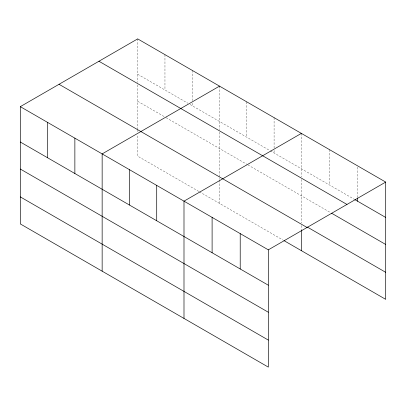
<?xml version="1.0" encoding="UTF-8"?>
<svg xmlns="http://www.w3.org/2000/svg" width="406" height="406" viewBox="0 0 406 406"><rect width="100%" height="100%" fill="white"/><g stroke="black" fill="none" stroke-linecap="round" stroke-linejoin="round"><path stroke-width="0.3" stroke-dasharray="2.03 1.52" d="M137.675 74.242L187.876 103.225M190.059 104.484L269.726 150.479M270.269 150.793L354.347 199.336M137.675 101.272L164.958 117.024M166.049 117.654L246.807 164.278M247.899 164.907L330.56 212.632M198.788 191.434L137.675 156.153L137.675 134.782M199.336 191.754L282.82 239.951M357.59 167.115L357.59 197.417M329.479 149.621L329.479 184.979M301.374 133.391L301.374 176.925M301.374 179.437L301.374 223.001M301.374 225.518L301.374 229.918M274.091 117.644L274.091 147.946M274.091 150.474L274.091 153.001M246.807 101.891L246.807 137.248M219.524 86.138L219.524 129.666M219.524 132.183L219.524 179.518M219.524 180.147L219.524 203.406M192.241 70.39L192.241 100.693M192.241 103.22L192.241 105.743M164.958 54.637L164.958 89.995M137.675 38.885L137.675 82.413M137.675 84.93L137.675 129.123M137.675 129.753L137.675 131.635"/><path stroke-width="0.61" d="M20.3 106.651L268.325 249.847L268.325 367.115L20.3 223.919L20.3 106.651L137.675 38.885L385.7 182.081L385.7 299.349L283.911 240.58M219.524 86.138L102.15 153.904L102.15 271.172M301.374 133.391L183.994 201.163L183.994 318.431M268.325 249.847L385.7 182.081M354.89 199.645L385.7 217.438M98.942 61.25L346.968 204.441M331.646 213.257L385.7 244.468M307.317 227.066L385.7 272.319M59.032 84.291L307.058 227.482M20.3 142.009L268.325 285.205M20.3 169.038L268.325 312.234M20.3 196.89L268.325 340.086M357.59 198.052L357.59 201.209M301.374 230.547L301.374 250.659M240.215 233.617L240.215 268.975M212.105 217.388L212.105 252.745M156.711 185.41L156.711 220.768M129.428 169.657L129.428 205.015M74.866 138.157L74.866 173.514M47.583 122.404L47.583 157.761"/></g></svg>
